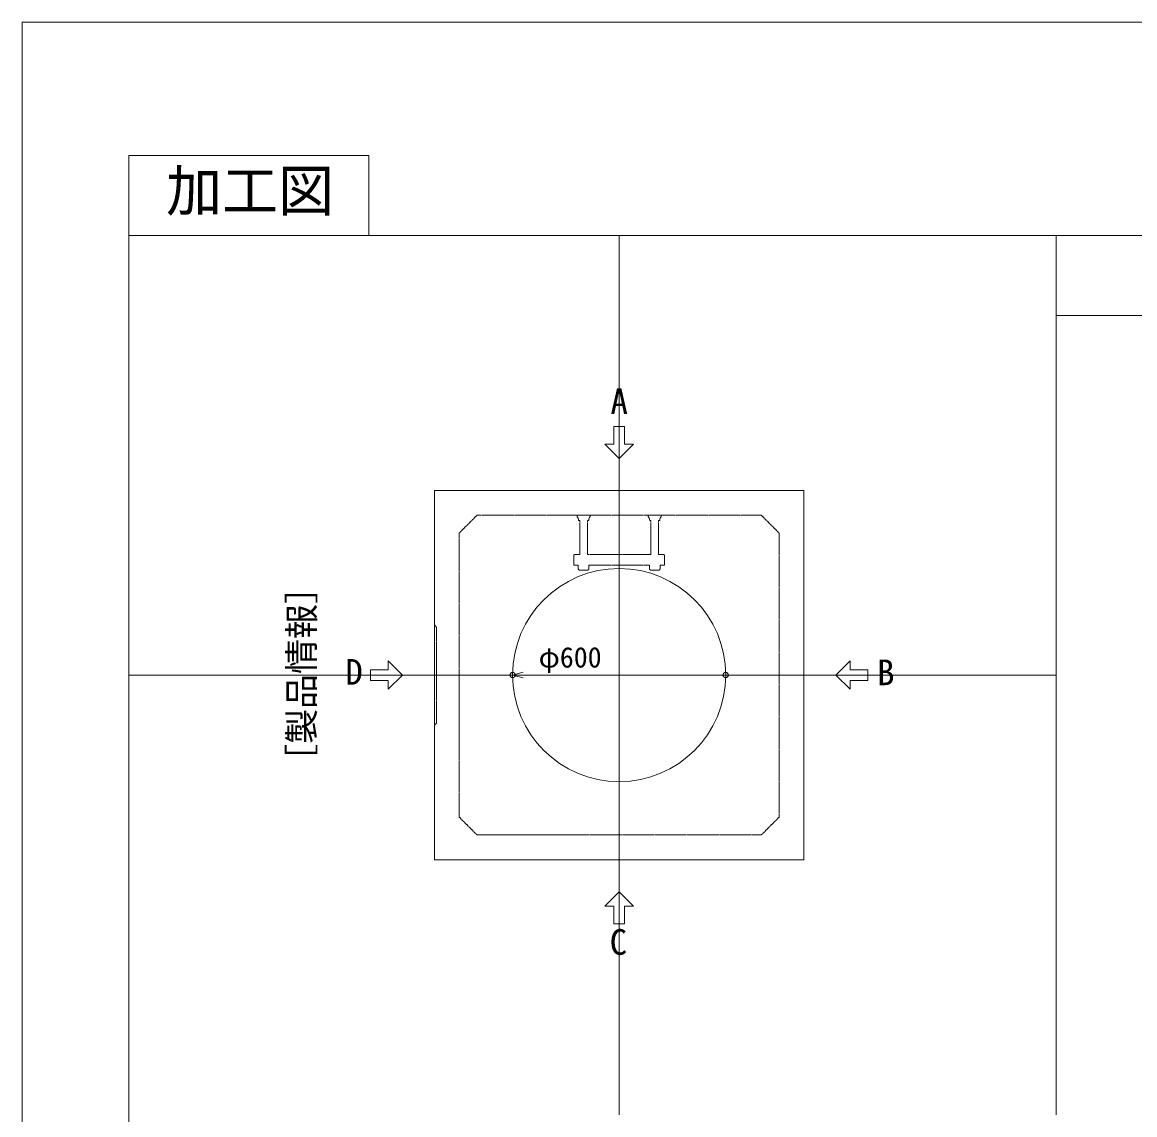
# Model space of a CAD drawing. Units: millimetres, scale not verified. Extents: x -4455 to 4455, y -3150 to 3150.
# Drawn here: x -4455 to -1324, y 75 to 3150 of the extents above; entities that cross this region are included whole.
import ezdxf
from ezdxf.enums import TextEntityAlignment as Align

# ---------------------------------------------------------------- set-up
doc = ezdxf.new("R2010")
doc.units = ezdxf.units.MM
doc.header["$LTSCALE"] = 30
doc.header["$PDMODE"] = 32
doc.header["$PDSIZE"] = 15
doc.linetypes.add('LONG_DASHED1', pattern=[7, 6, -1])
for name, color, linetype, lineweight in [('0-0_D-TTL', 7, 'Continuous', 9), ('0-1_Defpoints', 7, 'Continuous', 9), ('0-3_D-TTL-TXT', 7, 'Continuous', 9), ('0-4_D-STR-TXT', 7, 'Continuous', 9), ('0-5_0', 134, 'Continuous', 9), ('0-6_D-STR-DIM', 3, 'Continuous', 9), ('0-7_D-STR-STR3', 2, 'LONG_DASHED1', 9), ('0-8_D-STR', 7, 'LONG_DASHED1', 9), ('0-9_D-STR-STR1', 7, 'Continuous', 9)]:
    doc.layers.add(name, color=color, linetype=linetype, lineweight=lineweight)
doc.styles.add('ＭＳ ゴシック', font='')
doc.styles.get('ＭＳ ゴシック').set_extended_font_data('MS Gothic')

# ---------------------------------------------------------------- blocks, each defined once
blk = doc.blocks.new('A$C4DE05FD1')
at = {"layer": '0-0_D-TTL', "color": 134}
for p, q in [((6000, 118500), (6000, 6000)), ((6000, 114000), (172200, 114000))]:
    blk.add_line(p, q, dxfattribs=at)
blk.add_lwpolyline([(6000, 118500), (19500, 118500), (19500, 114000)], dxfattribs=at)
at = {"layer": '0-1_Defpoints', "color": 134}
for q in [(0, 0), (178200, 126000)]:
    blk.add_line((0, 126000), q, dxfattribs=at)
at = {"layer": '0-3_D-TTL-TXT', "style": 'ＭＳ ゴシック'}
blk.add_text('加工図', height=2309, dxfattribs=at).set_placement((8099.8, 114671.1), align=Align.BOTTOM_LEFT)
blk = doc.blocks.new('_Open30')
at = {"layer": '0-5_0', "color": 7}
blk.add_line((0, 0), (-30, 0), dxfattribs=at)
blk.add_lwpolyline([(-30, 8.04), (0, 0), (-30, -8.04)], dxfattribs=at)
blk = doc.blocks.new('A$C1BF34DBF')
at = {"layer": '0-7_D-STR-STR3'}
for p, q in [((-2452.5, 0), (-3547.5, 0)), ((-3547.5, 0), (-3547.5, -120)), ((-2452.5, 0), (-2452.5, -120)), ((2452.5, 0), (3547.5, 0)), ((2452.5, 0), (2452.5, -120)), ((3547.5, 0), (3547.5, -120)), ((-3330, -450), (-3420, -450)), ((-3330, -3330), (-3330, -450)), ((-2670, -450), (-2580, -450)), ((-2670, -3330), (-2670, -450)), ((2670, -450), (2580, -450)), ((2670, -3330), (2670, -450)), ((3330, -3330), (3330, -450)), ((3330, -450), (3420, -450)), ((-3825, -4170), (-3825, -3390)), ((-3330, -3330), (-3765, -3330)), ((-2670, -3330), (2670, -3330)), ((3330, -3330), (3765, -3330)), ((3825, -4170), (3825, -3390)), ((-3765, -4230), (-3450, -4230)), ((-3450, -4230), (-3450, -4515)), ((-3330, -4635), (-2670, -4635)), ((-2550, -4230), (-2550, -4515)), ((-2550, -4230), (2550, -4230)), ((2550, -4230), (2550, -4515)), ((2670, -4635), (3330, -4635)), ((3450, -4230), (3450, -4515)), ((3765, -4230), (3450, -4230))]:
    blk.add_line(p, q, dxfattribs=at)
for centre, radius, start, end in [((-4018.6, -491.6), 600, 3.97846, 38.27098), ((-1981.4, -491.6), 600, 141.72902, 176.02154), ((1981.4, -491.6), 600, 3.97846, 38.27098), ((4018.6, -491.6), 600, 141.72902, 176.02154), ((-3765, -3390), 60, 90, 180), ((3765, -3390), 60, 0, 90), ((-3765, -4170), 60, 180, 270), ((-3330, -4515), 120, 180, 270), ((-2670, -4515), 120, 270, 0), ((2670, -4515), 120, 180, 270), ((3330, -4515), 120, 270, 0), ((3765, -4170), 60, 270, 0)]:
    blk.add_arc(centre, radius, start, end, dxfattribs=at)
blk = doc.blocks.new('A$C70CC1A47')
at = {"layer": '0-9_D-STR-STR1', "linetype": 'LONG_DASHED1'}
for p, q in [((0, 4230), (180, 4050)), ((180, -4050), (180, 4050)), ((180, -4050), (0, -4230))]:
    blk.add_line(p, q, dxfattribs=at)
blk = doc.blocks.new('A$C02134B48')
at = {"layer": '0-8_D-STR'}
for p, q in [((-12000, 13500), (-13500, 12000)), ((-12000, 13500), (12000, 13500)), ((12000, 13500), (13500, 12000)), ((-13500, -12000), (-13500, 12000)), ((13500, 12000), (13500, -12000)), ((-12000, -13500), (-13500, -12000)), ((12000, -13500), (13500, -12000)), ((12000, -13500), (-12000, -13500))]:
    blk.add_line(p, q, dxfattribs=at)
at = {"layer": '0-8_D-STR', "linetype": 'Continuous'}
blk.add_lwpolyline([(-15600, 15600), (15600, 15600), (15600, -15600), (-15600, -15600)], close=True, dxfattribs=at)
blk.add_circle((0, 0), 9000, dxfattribs=at)
at = {"layer": '0-9_D-STR-STR1'}
blk.add_blockref('A$C70CC1A47', (-15600, 0), dxfattribs=at)
blk = doc.blocks.new('A$C13A32EE1')
at = {"layer": '0-4_D-STR-TXT'}
for p, q in [((225, 600), (225, 1350)), ((0, 0), (-600, 600)), ((-225, 600), (-600, 600)), ((0, 0), (600, 600)), ((225, 600), (600, 600))]:
    blk.add_line(p, q, dxfattribs=at)
blk.add_lwpolyline([(225, 1350), (-225, 1350), (-225, 600)], dxfattribs=at)
blk = doc.blocks.new('A$C0C947781')
at = {"layer": '0-4_D-STR-TXT', "xscale": 2, "yscale": 2}
blk.add_blockref('A$C13A32EE1', (0, 18300), dxfattribs=at)
at = {"layer": '0-4_D-STR-TXT', "yscale": 2}
for p, xscale, rotation in [((-18300, 0), 2, 90), ((18300, 0), -2, 270), ((0, -18300), -2, 180)]:
    blk.add_blockref('A$C13A32EE1', p, dxfattribs=dict(at, xscale=xscale, rotation=rotation))
at = {"layer": '0-4_D-STR-TXT', "style": 'ＭＳ ゴシック'}
for s, p in [('A', (-733.5, 21401.7)), ('D', (-23116.4, -1461)), ('B', (21779.4, -1501.6)), ('C', (-803.2, -24267.8))]:
    blk.add_text(s, height=2165, dxfattribs=at).set_placement(p, align=Align.BOTTOM_LEFT)
blk.add_text('［製品情報］', height=2165, rotation=90, dxfattribs=at).set_placement((-25085.6, -8763.2), align=Align.BOTTOM_LEFT)

msp = doc.modelspace()

# ---------------------------------------------------------------- linework, layer by layer
at = {"layer": '0-1_Defpoints'}
for p in [(-3075, 1312.5), (-2475, 1312.5)]:
    msp.add_point(p, dxfattribs=at)
at = {"layer": '0-5_0'}
for p, q in [((-2775, 75), (-2775, 2550)), ((-1545, 75), (-1545, 2550)), ((-1545, 2325), (4155, 2325)), ((-1545, 1312.5), (-4155, 1312.5))]:
    msp.add_line(p, q, dxfattribs=at)
at = {"layer": '0-6_D-STR-DIM'}
msp.add_line((-2833.63, 1312.5), (-3045, 1312.5), dxfattribs=at)

# ---------------------------------------------------------------- block references
at = {"layer": '0-0_D-TTL', "xscale": 0.05, "yscale": 0.05}
msp.add_blockref('A$C4DE05FD1', (-4455, -3150), dxfattribs=at)
at = {"layer": '0-4_D-STR-TXT', "xscale": 0.03333333, "yscale": 0.03333333}
msp.add_blockref('A$C0C947781', (-2775, 1312.5), dxfattribs=at)
at = {"layer": '0-6_D-STR-DIM', "rotation": 180}
msp.add_blockref('_Open30', (-3075, 1312.5), dxfattribs=at)
at = {"layer": '0-7_D-STR-STR3', "xscale": 0.03333333, "yscale": 0.03333333}
msp.add_blockref('A$C1BF34DBF', (-2775, 1762.5), dxfattribs=at)
at = {"layer": '0-8_D-STR', "xscale": 0.03333333, "yscale": 0.03333333}
msp.add_blockref('A$C02134B48', (-2775, 1312.5), dxfattribs=at)

# ---------------------------------------------------------------- texts
at = {"layer": '0-6_D-STR-DIM', "style": 'ＭＳ ゴシック'}
msp.add_text('φ600', height=57.62, dxfattribs=at).set_placement((-3001.53, 1316.4), align=Align.BOTTOM_LEFT)

doc.saveas('drawing.dxf')
